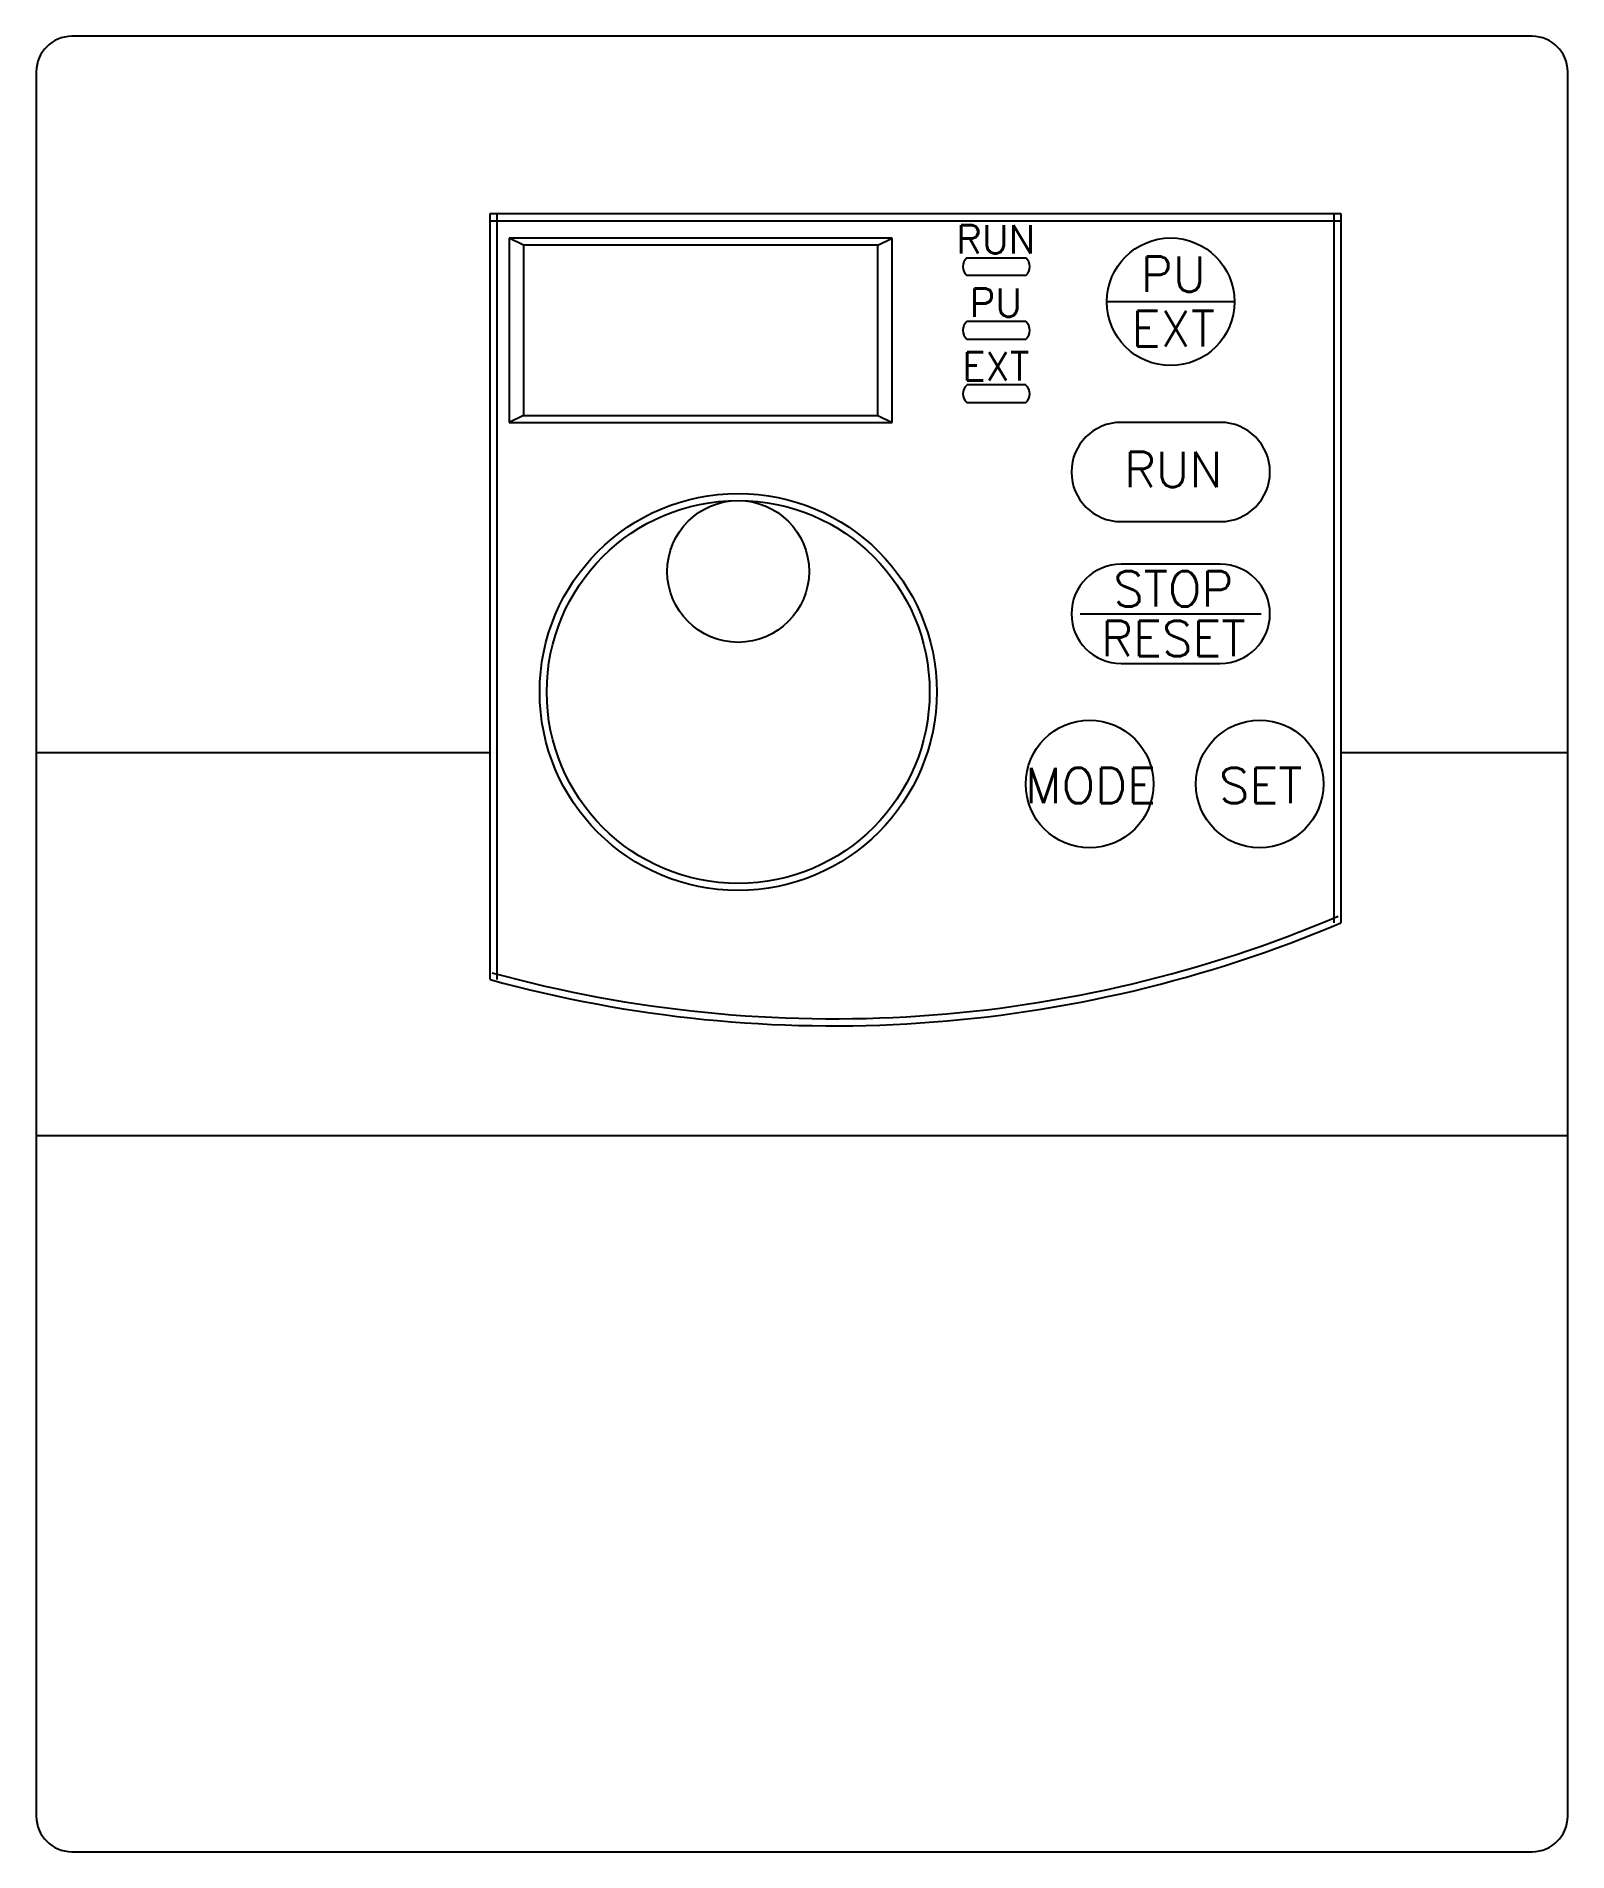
# Model space of a CAD drawing. Header units: millimetres. Extents: x 0 to 108, y 0 to 128.
import ezdxf
from ezdxf.enums import TextEntityAlignment as Align

# ---------------------------------------------------------------- set-up
doc = ezdxf.new("R2010")
doc.units = ezdxf.units.MM
doc.layers.add('THIET BI DIEN', color=5, linetype='Continuous')
doc.styles.add('STYLE1', font='simplex.shx', dxfattribs={"width": 0.6, "height": 10})

# ---------------------------------------------------------------- blocks, each defined once
blk = doc.blocks.new('INVERTER-0.75K')
at = {"layer": 'THIET BI DIEN', "color": 3, "ltscale": 0.05}
for p, q in [((51.5, 0), (-51.5, 0)), ((-54, -2.5), (-54, -125.5)), ((54, -125.5), (54, -2.5)), ((-22, -12.5), (38, -12.5)), ((-22, -66.5), (-22, -12.5)), ((-21.5, -66.5), (-21.5, -12.5)), ((37.5, -12.5), (37.5, -62.5)), ((38, -12.5), (38, -62.5)), ((-22, -13), (38, -13)), ((6.35, -14.23), (-20.65, -14.23)), ((-20.65, -14.23), (-20.65, -27.23)), ((-19.65, -14.73), (-20.65, -14.23)), ((-19.65, -14.73), (-19.65, -26.73)), ((5.35, -14.73), (-19.65, -14.73)), ((5.35, -14.73), (6.35, -14.23)), ((5.35, -26.73), (5.35, -14.73)), ((6.35, -27.23), (6.35, -14.23)), ((11.62, -15.63), (15.79, -15.63)), ((15.79, -16.87), (11.62, -16.87)), ((30.5, -18.72), (21.5, -18.72)), ((15.79, -20.11), (11.62, -20.11)), ((11.62, -21.35), (15.79, -21.35)), ((15.79, -24.58), (11.62, -24.58)), ((-19.65, -26.73), (-20.65, -27.23)), ((-19.65, -26.73), (5.35, -26.73)), ((5.35, -26.73), (6.35, -27.23)), ((11.62, -25.83), (15.79, -25.83)), ((-20.65, -27.23), (6.35, -27.23)), ((19.62, -40.72), (32.38, -40.72)), ((-54, -50.5), (-22, -50.5)), ((38, -50.5), (54, -50.5)), ((-54, -77.5), (54, -77.5)), ((-51.5, -128), (51.5, -128))]:
    blk.add_line(p, q, dxfattribs=at)
for points in [[(29.5, -27.22), (22.5, -27.22)], [(22.5, -34.22), (29.5, -34.22)], [(29.5, -37.22), (22.5, -37.22)], [(22.5, -44.22), (29.5, -44.22)]]:
    blk.add_lwpolyline(points, dxfattribs=at)
for centre, radius in [((26, -18.72), 4.5), ((-4.5, -46.23), 14), ((-4.5, -46.23), 13.5), ((-4.5, -37.73), 5), ((20.28, -52.72), 4.5), ((32.28, -52.72), 4.5)]:
    blk.add_circle(centre, radius, dxfattribs=at)
for centre, radius, start, end in [((-51.5, -2.5), 2.5, 90, 180), ((51.5, -2.5), 2.5, 0, 90), ((12.19, -16.25), 0.846, 132.8484, 227.1516), ((15.21, -16.25), 0.846, 312.8484, 47.1516), ((12.19, -20.73), 0.846, 132.8484, 227.1516), ((15.21, -20.73), 0.846, 312.8484, 47.1516), ((12.19, -25.21), 0.846, 132.8484, 227.1516), ((15.21, -25.21), 0.846, 312.8484, 47.1516), ((22.5, -30.72), 3.5, 90, 270), ((29.5, -30.72), 3.5, 270, 90), ((22.5, -40.72), 3.5, 90, 270), ((29.5, -40.72), 3.5, 270, 90), ((2.24, 21.91), 91.68, 254.6687, 292.9594), ((2.24, 21.91), 91.18, 254.6687, 292.9594), ((-51.5, -125.5), 2.5, 180, 270), ((51.5, -125.5), 2.5, 270, 0)]:
    blk.add_arc(centre, radius, start, end, dxfattribs=at)
at = {"layer": 'THIET BI DIEN', "color": 3, "ltscale": 0.05, "style": 'STYLE1'}
for s, height, p in [('RUN', 2, (13.67, -15.31)), ('PU', 2.5, (26.19, -18.02)), ('PU', 2, (13.67, -19.78)), ('EXT', 2.5, (26.19, -21.86)), ('EXT', 2, (13.67, -24.26)), ('RUN', 2.5, (26.19, -31.8)), ('STOP', 2.5, (26.19, -40.21)), ('RESET', 2.5, (26.19, -43.71)), ('MODE', 2.5, (20.35, -54.08)), ('SET', 2.5, (32.35, -54.08))]:
    blk.add_text(s, height=height, dxfattribs=at).set_placement(p, align=Align.CENTER)

msp = doc.modelspace()

# ---------------------------------------------------------------- block references
msp.add_blockref('INVERTER-0.75K', (54, 128))

doc.saveas('drawing.dxf')
